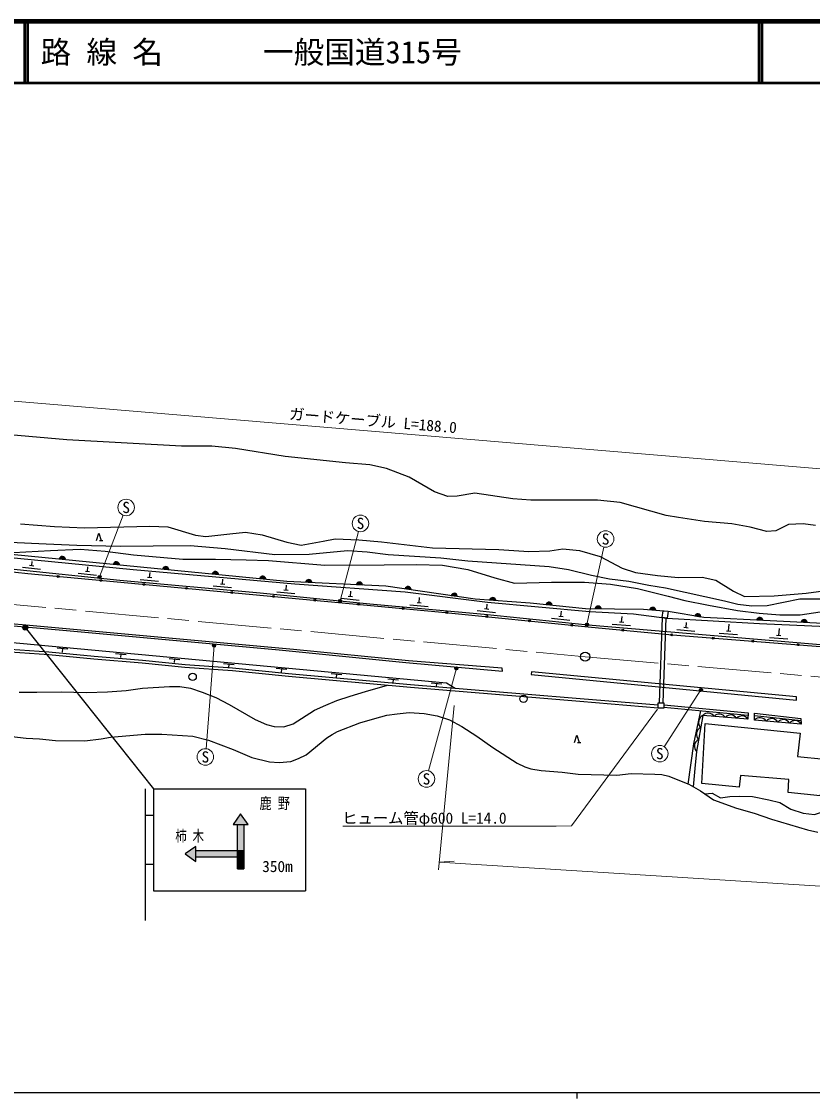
# Model space of a CAD drawing. Units: millimetres at full size, sheet at 1:1000; details may follow other scales. Extents: x 40000 to 680000, y 20000 to 380000.
# Drawn here: x 177258 to 306534, y 204000 to 380000 of the extents above; entities that cross this region are included whole.
import ezdxf
from ezdxf.enums import TextEntityAlignment as Align

# ---------------------------------------------------------------- set-up
doc = ezdxf.new("R2010")
doc.units = ezdxf.units.MM
doc.header["$LTSCALE"] = 1000
doc.linetypes.add('CHAIN', pattern=[18.5, 12, -1.5, 3.5, -1.5])
for name, color, linetype, lineweight in [('M-BGD', 7, 'Continuous', 25), ('M-BGD-HTXT', 7, 'Continuous', 13), ('M-BMK', 2, 'CHAIN', 13), ('M-BMK-SRVR', 3, 'Continuous', 25), ('M-STR-HTXT', 7, 'Continuous', 13), ('M-STR-STRC', 7, 'Continuous', 25), ('M-TTL', 2, 'Continuous', 140), ('M-TTL-BAND', 7, 'Continuous', 25), ('M-TTL-LINE', 7, 'Continuous', 50)]:
    doc.layers.add(name, color=color, linetype=linetype, lineweight=lineweight)
doc.layers.add('M-TTL-TXT', color=7, linetype='Continuous')
doc.styles.add('ＭＳ ゴシック', font='')
doc.styles.get('ＭＳ ゴシック').set_extended_font_data('MS Gothic')

msp = doc.modelspace()

# ---------------------------------------------------------------- hatches: boundary and pattern name
at = {"layer": 'M-BGD'}
for points in [[(183430, 292205, -0.82183), (184416, 292109)], [(192273, 291341, -0.82183), (193259, 291244)], [(200327, 290553, -0.82183), (201313, 290457)], [(208466, 289757, -0.82183), (209452, 289661)], [(216196, 289001, -0.82183), (217183, 288905)], [(223699, 288419, -0.82183), (224688, 288370)], [(232009, 288015, -0.82183), (232998, 287967)], [(239944, 287322, -0.82183), (240925, 287179)], [(247484, 286223, -0.82183), (248465, 286080)], [(253772, 285484, -0.82183), (254760, 285414)], [(262997, 284747, -0.82183), (263983, 284646)], [(271014, 284067, -0.82183), (272005, 284056)], [(279942, 283897, -0.82183), (280930, 283815)], [(287310, 282898, -0.82183), (288286, 282730)], [(297447, 282224, -0.82183), (298437, 282175)], [(304663, 281870, -0.82183), (305653, 281822)]]:
    msp.add_hatch(color=256, dxfattribs=at).paths.add_polyline_path(points)
at = {"layer": 'M-STR-STRC'}
for points in [[(190228, 289345, -1), (189789, 289106, -1)], [(229548, 285428, -1), (229109, 285189, -1)], [(269886, 281562, -1), (269447, 281323, -1)], [(177533, 280733, -1), (178208, 281163, -1)], [(208950, 278123, -1), (208511, 277884, -1)], [(248552, 274419, -1), (248113, 274180, -1)], [(288528, 270885, -1), (288089, 270646, -1)], [(213586, 248768), (214280, 248768), (213065, 250504), (211850, 248768), (212544, 248768)], [(212544, 244486), (213586, 244486), (213586, 248768), (212544, 248768)], [(205742, 242750), (205742, 243444), (205742, 244486), (205742, 245180), (204006, 243965)], [(212544, 243444), (212544, 244486), (205742, 244486), (205742, 243444)], [(213586, 243444), (213586, 244486), (212544, 244486), (212544, 243444)], [(212544, 243444), (213586, 243444), (213586, 241546), (212544, 241546)]]:
    msp.add_hatch(color=256, dxfattribs=at).paths.add_polyline_path(points)

# ---------------------------------------------------------------- linework, layer by layer
at = {"layer": 'M-BGD'}
for p, q in [((190026, 295196), (190528, 295196)), ((183430, 292205), (184416, 292109)), ((177390, 290817), (180373, 290502)), ((178581, 291144), (179277, 291071)), ((178929, 291107), (178999, 291771)), ((188043, 290146), (188118, 290858)), ((192273, 291341), (193259, 291244)), ((200327, 290553), (201313, 290457)), ((186504, 289856), (189487, 289541)), ((187695, 290183), (188391, 290109)), ((196662, 288836), (199650, 288568)), ((197848, 289181), (198545, 289119)), ((198196, 289150), (198266, 289931)), ((208466, 289757), (209452, 289661)), ((210115, 288078), (210186, 288866)), ((216196, 289001), (217183, 288905)), ((208581, 287764), (211569, 287496)), ((209767, 288110), (210464, 288047)), ((220148, 287136), (220844, 287066)), ((220496, 287101), (220577, 287909)), ((223699, 288419), (224688, 288370)), ((231013, 286044), (231102, 286924)), ((232009, 288015), (232998, 287967)), ((239944, 287322), (240925, 287179)), ((218959, 286803), (221944, 286503)), ((229476, 285746), (232461, 285446)), ((230665, 286079), (231362, 286009)), ((242250, 285005), (242326, 285856)), ((247484, 286223), (248465, 286080)), ((253772, 285484), (254760, 285414)), ((240716, 284690), (243704, 284424)), ((241902, 285036), (242599, 284974)), ((251750, 283721), (254734, 283417)), ((252939, 284052), (253636, 283981)), ((253288, 284017), (253365, 284781)), ((262997, 284747), (263983, 284646)), ((265414, 282780), (265499, 283614)), ((271014, 284067), (272005, 284056)), ((279942, 283897), (280930, 283815)), ((263876, 282485), (266861, 282181)), ((265066, 282816), (265762, 282745)), ((274996, 281890), (275693, 281831)), ((275344, 281860), (275420, 282754)), ((281945, 282620), (281456, 268652)), ((282543, 282546), (282057, 268652)), ((285873, 280968), (285941, 281769)), ((287310, 282898), (288286, 282730)), ((297447, 282224), (298437, 282175)), ((304663, 281870), (305653, 281822)), ((273812, 281539), (276801, 281285)), ((284340, 280646), (287330, 280392)), ((285524, 280997), (286222, 280938)), ((291288, 280057), (294278, 279803)), ((292472, 280408), (293170, 280349)), ((292821, 280378), (292916, 281499)), ((301030, 279682), (301125, 280803)), ((299497, 279361), (302486, 279107)), ((300681, 279712), (301378, 279653)), ((184848, 277402), (183106, 277564)), ((183977, 277483), (183925, 276923)), ((194341, 276521), (192598, 276683)), ((193470, 276602), (193418, 276042)), ((203136, 275705), (201394, 275866)), ((202265, 275785), (202213, 275225)), ((212008, 274881), (210265, 275043)), ((211136, 274962), (211084, 274402)), ((220619, 274082), (218876, 274244)), ((219748, 274163), (219696, 273603)), ((229630, 273246), (227888, 273407)), ((228759, 273326), (228707, 272766)), ((238892, 272386), (237149, 272548)), ((238020, 272467), (237968, 271907)), ((245970, 271729), (244228, 271891)), ((245099, 271810), (245047, 271250)), ((282245, 268318), (296023, 267008)), ((282245, 267946), (295988, 266640)), ((297077, 266573), (304682, 265792)), ((268154, 262160), (268655, 262160))]:
    msp.add_line(p, q, dxfattribs=at)
for points in [[(307012, 297659), (305006, 297905), (302631, 297782), (300533, 296764), (299052, 296672), (296337, 297350), (293329, 297909), (288886, 298310), (284659, 298927), (282626, 299262), (275126, 301394), (271392, 301797), (260485, 301797), (257562, 301973), (251353, 302938), (248483, 302414), (246925, 302383), (244734, 303123), (240600, 305529), (236928, 306947), (234213, 307533), (230195, 307891), (220338, 308894), (212203, 310249), (208346, 310588), (203423, 310585), (184645, 311660), (172167, 312717)], [(70562, 301462), (92423, 298823), (116619, 297026), (134522, 296588), (140996, 296355), (220636, 288567), (236779, 287783), (251405, 285652), (260386, 285016), (269448, 284084), (278927, 283982), (282925, 283649), (288755, 282650), (310487, 281585), (316825, 277440)], [(70418, 300190), (175508, 290563), (193305, 288686), (216273, 286621), (234174, 284822), (252879, 283154), (269884, 281420), (316825, 277440)], [(70500, 300913), (92818, 298519), (120639, 296409), (141491, 295756), (195490, 290436), (221908, 288120), (239986, 286817), (253412, 285085), (270085, 283584), (277290, 283216), (282754, 282516), (297888, 281616), (311336, 281029)], [(177089, 297934), (182665, 297496), (187566, 297246), (198247, 297555), (201145, 297402), (205672, 296061), (207358, 295842), (211280, 296279), (213871, 296560), (216586, 296123), (220613, 294906), (222955, 294407), (226545, 295094), (228542, 295437), (232413, 295312), (236084, 294969), (244431, 293970), (255261, 293724), (260162, 293378), (263627, 293503), (265750, 293815), (268466, 293565), (271851, 292564), (275441, 290661), (277626, 289944), (281216, 289444), (284588, 289164), (288490, 289195), (290718, 288722), (293621, 286913), (295431, 286039), (300270, 286133), (305514, 286570), (309978, 287162)], [(189501, 295196), (189890, 296384), (190278, 295196)], [(130010, 294319), (162098, 291514), (178274, 289777), (245427, 283544), (270398, 281043), (283678, 279754), (316767, 277176)], [(175334, 294938), (181267, 294658), (186296, 294411), (193454, 294257), (198777, 294316), (204824, 294347), (210562, 293884), (218677, 292897), (224247, 292959), (230510, 293545), (233749, 293329), (237205, 292898), (245766, 292348), (250205, 291848), (263500, 290913), (266667, 290427), (270431, 289502), (273362, 288916), (276540, 288515), (279780, 287898), (282526, 287436), (292163, 285342), (294332, 284780), (296646, 284533), (299145, 284564), (304481, 285649), (308308, 285644)], [(173911, 293136), (182017, 293578), (186861, 293763), (190903, 293424), (195531, 292838), (203634, 292144), (208936, 292158), (213996, 292034), (217606, 291942), (226821, 291148), (236509, 291191), (241785, 291260), (246074, 291167), (250208, 290458), (254620, 289070), (257829, 288238), (263876, 288361), (269275, 288361), (273520, 288050), (277932, 287341), (282961, 286107), (285677, 285398), (289533, 284627), (294285, 283764), (297819, 283297), (301213, 283020), (304515, 283020), (310708, 283965)], [(69359, 290854), (91468, 288798), (122729, 286117), (141899, 284251), (184006, 280518), (219347, 277297), (240091, 275269), (255861, 273859), (255832, 274316), (240527, 275546), (221712, 277352), (131713, 285555), (106116, 287761), (95152, 288888), (87056, 289517), (69394, 291162)], [(69084, 288429), (246734, 271941), (248138, 271066)], [(68825, 286142), (106282, 283118), (120603, 281781), (139418, 280163), (152647, 279068), (162089, 278235), (175380, 276965), (181709, 276567), (189066, 275823), (196975, 275195), (203975, 274510), (211720, 273915), (220876, 272989), (240811, 271231), (259347, 269695), (268503, 268908), (281291, 267863)], [(68875, 286579), (106320, 283557), (120642, 282219), (139455, 280601), (152684, 279507), (162130, 278673), (175415, 277403), (181744, 277006), (189106, 276261), (197014, 275633), (204014, 274948), (211759, 274353), (220918, 273427), (240848, 271670), (259384, 270133), (268540, 269346), (281291, 268304)], [(176893, 270425), (179759, 270419), (183757, 270444), (187902, 270320), (191283, 270444), (194343, 270666), (197033, 271036), (201433, 271302), (203153, 271307), (204881, 271036), (206756, 270419), (209002, 269506), (211198, 268396), (215453, 265954), (217318, 265116), (218552, 264795), (220156, 264746), (221661, 265215), (225169, 267470), (226968, 268298), (228770, 269062), (230966, 269753), (233458, 270518), (237086, 271560)], [(175675, 263143), (177995, 262872), (180216, 262798), (182782, 262526), (187619, 262465), (190284, 262798), (191790, 263020), (197445, 263517), (200216, 263538), (205252, 263229), (207817, 262551), (211863, 261010), (214901, 259722), (217806, 259003), (219383, 258920), (221258, 259093), (222517, 259586), (223776, 260178), (227153, 262926), (228020, 263458), (228908, 263952), (232550, 265408), (235004, 266073), (236978, 266615), (238670, 266837), (240619, 267059), (243062, 266936), (245184, 266517), (247183, 265876), (249207, 264815), (251650, 263236), (254315, 261337), (258274, 258812), (259501, 258180), (260488, 257884), (262166, 257588), (265627, 257326), (268212, 256972), (274576, 256820), (276923, 257095), (280775, 257022), (281913, 256922), (283048, 256651), (284529, 256059), (286306, 255344), (288252, 254278), (290347, 252811), (294135, 251440), (297011, 250621), (299820, 249667), (305699, 247918), (307423, 247533)], [(288238, 267376), (287089, 261943), (286186, 255392)], [(296023, 267008), (295988, 265969), (288604, 266604), (287573, 260694), (287332, 257918), (287056, 254933)], [(267629, 262160), (268017, 263348), (268405, 262160)], [(288923, 253808), (290125, 253881), (291487, 253141), (293027, 253348), (294685, 253377), (296758, 253348), (299393, 252786), (301199, 252342), (303005, 251306), (304989, 250625), (306884, 250418), (309341, 251217), (313381, 253454), (313812, 253940), (316978, 254851), (318787, 254798), (320652, 254591), (322331, 254933)]]:
    msp.add_lwpolyline(points, dxfattribs=at)
for points in [[(281945, 282620), (282108, 283717), (282976, 283640), (282810, 282513)], [(260587, 273749), (260556, 273305), (303898, 269090), (303898, 269629)], [(281291, 268652), (282245, 268652), (282245, 267769), (281291, 267769)], [(297087, 266957), (304647, 266110), (304682, 265192), (297057, 265836)], [(288994, 265306), (304509, 263678), (304065, 259891), (308477, 259447), (307796, 253469), (302585, 254001), (302674, 256132), (294798, 256783), (294561, 254860), (288432, 255481)]]:
    msp.add_lwpolyline(points, close=True, dxfattribs=at)
for centre, radius in [((183258, 289314), 150), ((190200, 288670), 150), ((197233, 288017), 150), ((204197, 287371), 150), ((211635, 286681), 150), ((218430, 286050), 150), ((225175, 285424), 150), ((232333, 284760), 150), ((239657, 284080), 150), ((246771, 283410), 150), ((253316, 282754), 150), ((260305, 282054), 150), ((267198, 281363), 150), ((275550, 280543), 150), ((283522, 279769), 150), ((290311, 279237), 150), ((296780, 278733), 150), ((304177, 278157), 150), ((205227, 272907), 600), ((259316, 269302), 600)]:
    msp.add_circle(centre, radius, dxfattribs=at)
for centre, radius, start, end in [((183914, 292060), 505, 5.586, 163.24419), ((192756, 291195), 505, 5.586, 163.24419), ((200811, 290408), 505, 5.586, 163.24419), ((208949, 289612), 505, 5.586, 163.24419), ((216680, 288856), 505, 5.586, 163.24419), ((224189, 288297), 505, 8.38967, 166.04786), ((232499, 287893), 505, 8.38967, 166.04786), ((240421, 287154), 505, 2.8808, 160.53899), ((247960, 286055), 505, 2.8808, 160.53899), ((254259, 285352), 505, 7.12069, 164.77888), ((263480, 284599), 505, 5.29663, 162.95482), ((271509, 283964), 505, 10.55627, 168.21446), ((280428, 283759), 505, 6.40979, 164.06798), ((287781, 282718), 505, 1.44843, 159.10662), ((297938, 282102), 505, 8.36434, 166.02253), ((305153, 281748), 505, 8.36434, 166.02253), ((289171, 265490), 1250, 116.97079, 223.231), ((289468, 265833), 1158, 31.9501, 138.21031), ((291313, 265674), 1158, 31.9501, 138.21031), ((293159, 265515), 1158, 31.9501, 138.21031), ((295005, 265356), 1158, 31.9501, 138.21031), ((297950, 265040), 1196, 32.04269, 138.3029), ((299856, 264879), 1196, 32.04269, 138.3029), ((301763, 264718), 1196, 32.04269, 138.3029), ((288827, 263520), 1250, 116.97079, 223.231), ((303669, 264557), 1196, 32.04269, 138.3029), ((288483, 261550), 1250, 116.97079, 223.231)]:
    msp.add_arc(centre, radius, start, end, dxfattribs=at)
at = {"layer": 'M-BGD-HTXT'}
for p, q in [((190009, 289226), (193870, 299327)), ((229329, 285309), (232310, 296673)), ((269667, 281442), (272432, 294111)), ((208731, 278003), (207409, 261159)), ((248332, 274300), (243793, 257527)), ((288308, 270765), (282313, 261490))]:
    msp.add_line(p, q, dxfattribs=at)
for centre in [(194352, 300588), (232653, 297979), (272720, 295430), (207303, 259814), (281580, 260356), (243441, 256224)]:
    msp.add_circle(centre, 1350, dxfattribs=at)
at = {"layer": 'M-BMK'}
msp.add_lwpolyline([(69802, 294753), (169264, 285337), (269380, 276192), (337747, 270262)], dxfattribs=at)
at = {"layer": 'M-BMK-SRVR'}
msp.add_circle((269380, 276192), 750, dxfattribs=at)
at = {"layer": 'M-STR-HTXT'}
for p, q in [((132322, 321636), (317625, 306068)), ((247982, 268235), (245422, 241351)), ((281223, 267606), (267135, 248577)), ((264658, 248478), (229785, 248478)), ((267135, 248577), (264658, 248478)), ((245542, 242614), (247990, 242802))]:
    msp.add_line(p, q, dxfattribs=at)
msp.add_lwpolyline([(474817, 243807), (383298, 236675), (378076, 236429), (371187, 236278), (364820, 236429), (359639, 236548), (355743, 236594), (351596, 236698), (344192, 236878), (332885, 237096), (245542, 242614)], dxfattribs=at)
at = {"layer": 'M-STR-STRC'}
for p, q in [((177870, 280948), (198845, 254621)), ((197457, 254621), (197457, 233093)), ((198845, 254621), (223679, 254621)), ((198845, 254621), (198845, 237954)), ((223679, 254621), (223679, 237954)), ((197457, 250281), (198845, 250281)), ((212544, 241546), (212544, 248768)), ((213586, 248768), (213586, 241546)), ((213586, 244486), (205742, 244486)), ((213586, 243444), (205742, 243444)), ((197457, 242295), (198845, 242295)), ((212544, 241546), (213586, 241546)), ((198845, 237954), (223679, 237954))]:
    msp.add_line(p, q, dxfattribs=at)
for points in [[(213586, 248768), (214280, 248768), (213065, 250504), (211850, 248768)], [(205742, 244486), (205742, 245180), (204006, 243965), (205742, 242750)]]:
    msp.add_lwpolyline(points, close=True, dxfattribs=at)
for centre, radius in [((190009, 289226), 250), ((229329, 285309), 250), ((269667, 281442), 250), ((177870, 280948), 400), ((208731, 278003), 250), ((248332, 274300), 250), ((288308, 270765), 250)]:
    msp.add_circle(centre, radius, dxfattribs=at)
at = {"layer": 'M-TTL'}
msp.add_line((680000, 380000), (40000, 380000), dxfattribs=at)
at = {"layer": 'M-TTL-BAND'}
for p, q in [((40000, 205000), (579000, 205000)), ((268000, 205000), (268000, 204000))]:
    msp.add_line(p, q, dxfattribs=at)
at = {"layer": 'M-TTL-LINE'}
for p, q in [((177750, 380000), (177750, 370000)), ((178250, 380000), (178250, 370000)), ((297750, 380000), (297750, 370000)), ((298250, 380000), (298250, 370000)), ((40000, 370000), (680000, 370000))]:
    msp.add_line(p, q, dxfattribs=at)

# ---------------------------------------------------------------- texts
at = {"layer": 'M-BGD-HTXT', "style": 'ＭＳ ゴシック'}
for p in [(194352, 300588), (232653, 297979), (272720, 295430), (207303, 259814), (281580, 260356), (243441, 256224)]:
    msp.add_text('S', height=1833, dxfattribs=at).set_placement(p, align=Align.MIDDLE_CENTER)
at = {"layer": 'M-STR-HTXT', "style": 'ＭＳ ゴシック'}
msp.add_text('ガードケーブル L=188.0', height=1833, rotation=355.198, dxfattribs=at).set_placement((234587, 313315), align=Align.BOTTOM_CENTER)
msp.add_text('ヒューム管φ600 L=14.0', height=1833, dxfattribs=at).set_placement((256535, 249822), align=Align.MIDDLE_RIGHT)
at = {"layer": 'M-STR-STRC', "style": 'ＭＳ ゴシック', "width": 0.8}
msp.add_text('鹿 野', height=1833, dxfattribs=at).set_placement((216139, 250770), align=Align.BOTTOM_LEFT)
at = {"layer": 'M-STR-STRC', "style": 'ＭＳ ゴシック', "width": 0.75}
msp.add_text('柿 木', height=1833, dxfattribs=at).set_placement((204735, 245446), align=Align.BOTTOM_CENTER)
at = {"layer": 'M-STR-STRC', "style": 'ＭＳ ゴシック'}
msp.add_text('350m', height=1833, dxfattribs=at).set_placement((216596, 240452), align=Align.BOTTOM_LEFT)
at = {"layer": 'M-TTL-TXT', "style": 'ＭＳ ゴシック'}
for s, p in [('路 線 名', (180380, 375000)), ('一般国道315号', (216734, 375000))]:
    msp.add_text(s, height=3666, dxfattribs=at).set_placement(p, align=Align.MIDDLE_LEFT)

doc.saveas('drawing.dxf')
